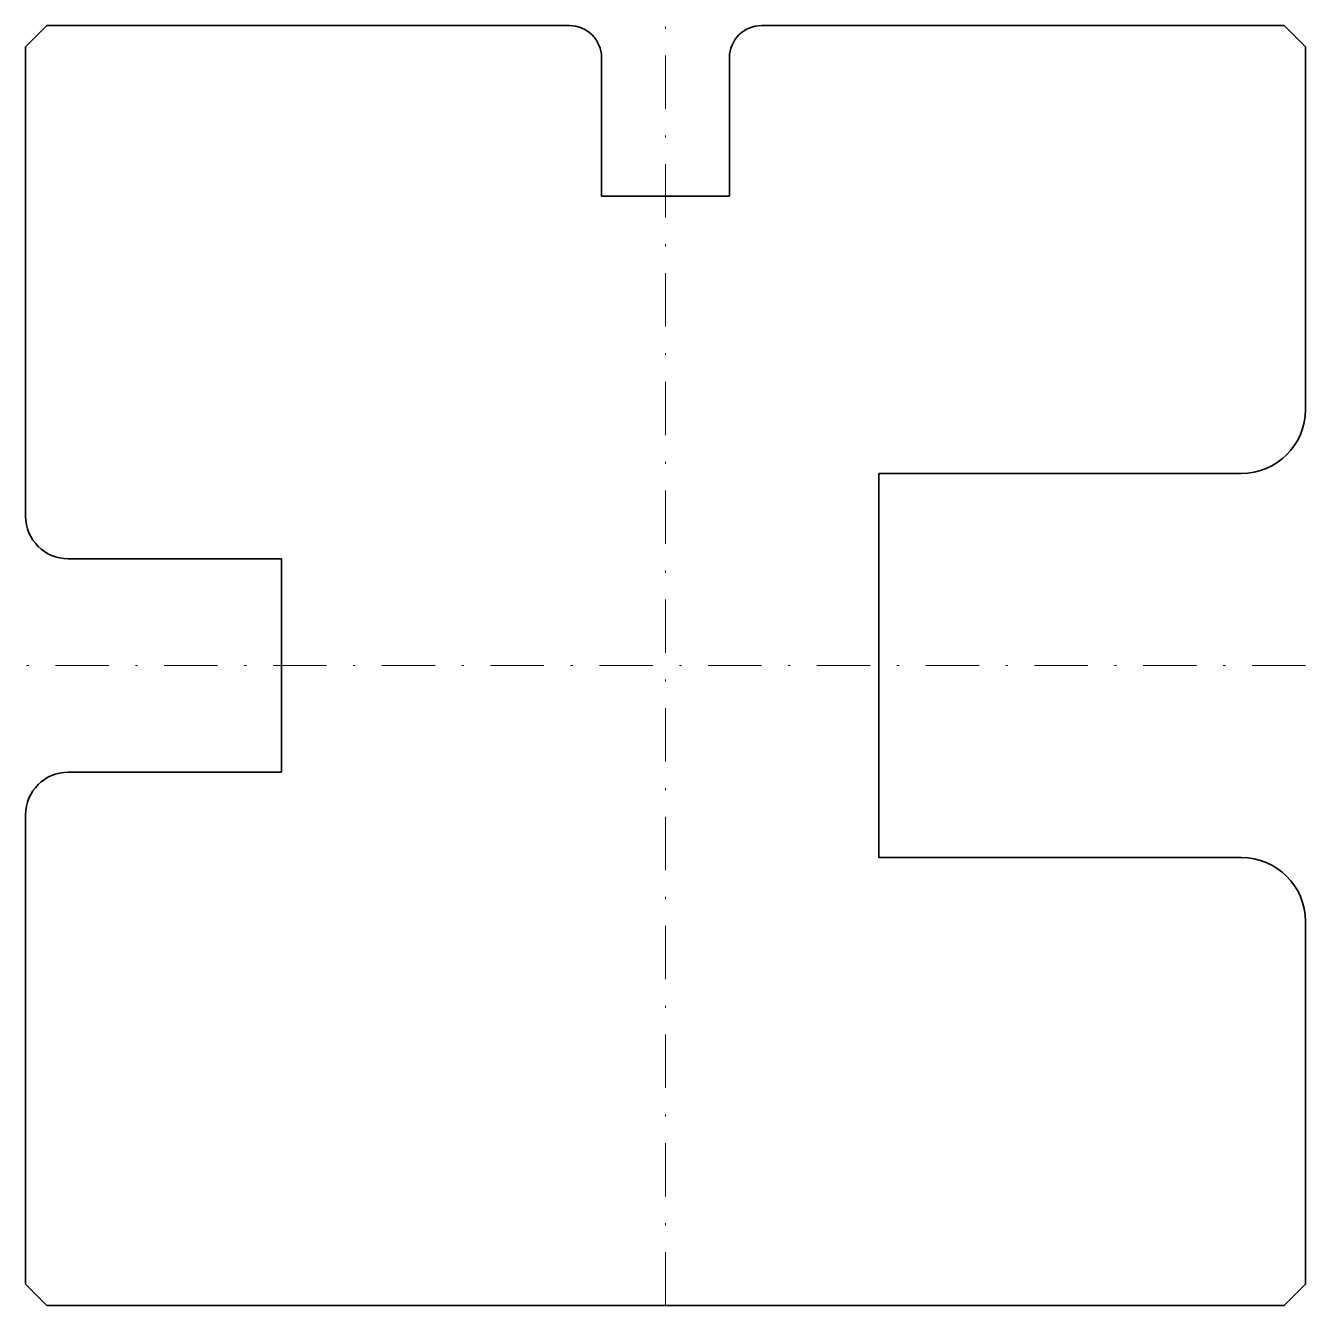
# Model space of a CAD drawing. Header units: millimetres. Extents: x -30 to 30, y -60 to 0.
import ezdxf

# ---------------------------------------------------------------- set-up
doc = ezdxf.new("R2010")
doc.units = ezdxf.units.MM
doc.header["$LTSCALE"] = 5
doc.linetypes.add('AUSGEZOGEN', pattern=[0])
doc.linetypes.add('DASHDOT', pattern=[1, 0.5, -0.25, 0, -0.25])
doc.layers.add('2', color=7, linetype='Continuous')

msp = doc.modelspace()

# ---------------------------------------------------------------- linework, layer by layer
at = {"layer": '2', "color": 7, "linetype": 'AUSGEZOGEN', "lineweight": 35}
for p, q in [((-30, -1), (-29, 0)), ((-29, 0), (-4.5, 0)), ((4.5, 0), (29, 0)), ((29, 0), (30, -1)), ((-30, -23), (-30, -1)), ((30, -1), (30, -18)), ((-3, -1.5), (-3, -8)), ((3, -8), (3, -1.5)), ((-3, -8), (3, -8)), ((27, -21), (10, -21)), ((10, -21), (10, -39)), ((-18, -25), (-28, -25)), ((-18, -35), (-18, -25)), ((-28, -35), (-18, -35)), ((-30, -59), (-30, -37)), ((10, -39), (27, -39)), ((30, -42), (30, -59)), ((-29, -60), (-30, -59)), ((30, -59), (29, -60)), ((29, -60), (-29, -60))]:
    msp.add_line(p, q, dxfattribs=at)
at = {"layer": '2', "color": 7, "linetype": 'DASHDOT', "lineweight": 18}
for p, q in [((0, -60), (0, 0)), ((30, -30), (-30, -30))]:
    msp.add_line(p, q, dxfattribs=at)
at = {"layer": '2', "color": 7, "linetype": 'AUSGEZOGEN', "lineweight": 35}
for centre, radius, start, end in [((-4.5, -1.5), 1.5, 0, 90), ((4.5, -1.5), 1.5, 90, 180), ((27, -18), 3, 270, 0), ((-28, -23), 2, 180, 270), ((-28, -37), 2, 90, 180), ((27, -42), 3, 360, 90)]:
    msp.add_arc(centre, radius, start, end, dxfattribs=at)

doc.saveas('drawing.dxf')
